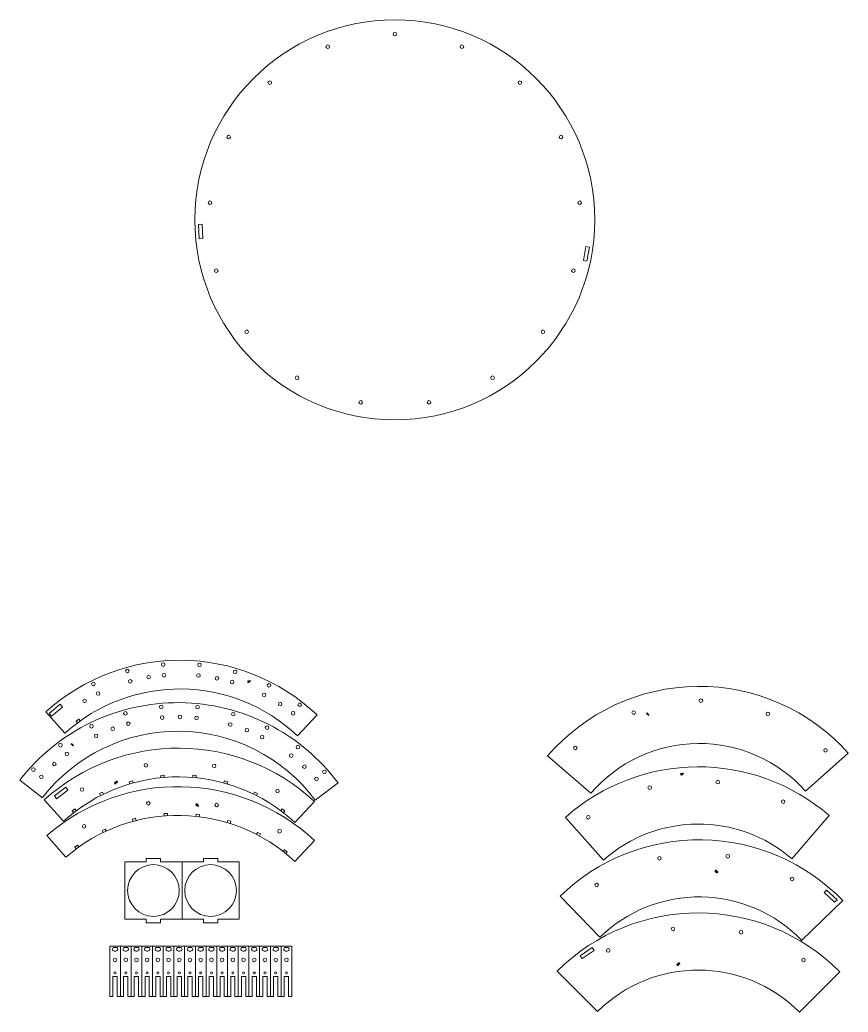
# Model space of a CAD drawing. Header units: inches. Extents: x 1.3 to 99.7, y 0.1 to 69.6.
# Drawn here: x 1.3 to 59.3, y 0.1 to 69.6 of the extents above; entities that cross this region are included whole.
import ezdxf

# ---------------------------------------------------------------- set-up
doc = ezdxf.new("R2010")
doc.units = ezdxf.units.IN
doc.header["$MEASUREMENT"] = 0
doc.layers.add('cut', color=6, linetype='Continuous', lineweight=0)
doc.layers.add('etch', color=1, linetype='Continuous', lineweight=0)

msp = doc.modelspace()

# ---------------------------------------------------------------- linework, layer by layer
at = {"layer": 'cut'}
for p, q in [((14.097, 55.29), (13.848, 55.275)), ((13.848, 55.275), (13.904, 54.278)), ((14.097, 55.29), (14.153, 54.291)), ((14.153, 54.291), (13.904, 54.278)), ((40.801, 52.749), (40.979, 53.733)), ((40.979, 53.733), (41.225, 53.688)), ((41.047, 52.706), (41.225, 53.688)), ((40.801, 52.749), (41.047, 52.706)), ((4.175, 21.686), (3.403, 21.054)), ((4.334, 21.494), (4.175, 21.686)), ((4.501, 19.664), (3.154, 21.154)), ((3.561, 20.86), (3.403, 21.054)), ((4.334, 21.494), (3.561, 20.86)), ((20.781, 19.482), (22.161, 20.942)), ((5.476, 20.653), (5.287, 20.515)), ((5.287, 20.515), (5.376, 20.394)), ((5.476, 20.653), (5.564, 20.531)), ((41.329, 15.463), (38.295, 18.075)), ((56.36, 15.611), (59.341, 18.278)), ((11.444, 16.727), (11.212, 16.706)), ((11.212, 16.706), (11.225, 16.556)), ((11.444, 16.727), (11.458, 16.577)), ((13.461, 16.727), (13.447, 16.577)), ((13.694, 16.706), (13.461, 16.727)), ((13.694, 16.706), (13.68, 16.556)), ((2.929, 15.15), (1.342, 16.38)), ((9.229, 16.334), (9.004, 16.27)), ((9.004, 16.27), (9.046, 16.125)), ((9.229, 16.334), (9.27, 16.189)), ((15.677, 16.334), (15.635, 16.189)), ((15.902, 16.269), (15.677, 16.334)), ((15.902, 16.269), (15.86, 16.125)), ((22.021, 14.981), (23.627, 16.18)), ((4.555, 15.881), (3.757, 15.281)), ((3.906, 15.081), (3.757, 15.281)), ((4.706, 15.682), (3.906, 15.081)), ((4.706, 15.682), (4.555, 15.881)), ((7.124, 15.539), (6.915, 15.434)), ((6.915, 15.434), (6.982, 15.299)), ((7.124, 15.539), (7.192, 15.404)), ((17.781, 15.538), (17.714, 15.404)), ((17.991, 15.434), (17.781, 15.538)), ((17.991, 15.434), (17.923, 15.299)), ((3.051, 14.992), (4.4, 13.504)), ((21.967, 14.889), (20.602, 13.415)), ((5.202, 14.369), (5.016, 14.228)), ((5.016, 14.228), (5.107, 14.108)), ((5.202, 14.369), (5.293, 14.249)), ((11.671, 14.051), (11.438, 14.034)), ((11.438, 14.034), (11.448, 13.884)), ((11.671, 14.051), (11.681, 13.901)), ((13.687, 14.007), (13.67, 13.857)), ((13.92, 13.98), (13.687, 14.007)), ((13.92, 13.98), (13.902, 13.83)), ((19.703, 14.369), (19.612, 14.249)), ((19.89, 14.227), (19.703, 14.369)), ((19.89, 14.227), (19.799, 14.107)), ((58.016, 13.896), (55.395, 10.869)), ((9.447, 13.706), (9.221, 13.647)), ((9.221, 13.647), (9.259, 13.501)), ((9.447, 13.706), (9.486, 13.56)), ((15.894, 13.565), (15.849, 13.421)), ((16.117, 13.496), (15.894, 13.565)), ((16.117, 13.496), (16.072, 13.352)), ((42.207, 10.785), (39.549, 13.775)), ((7.326, 12.957), (7.114, 12.857)), ((7.114, 12.857), (7.179, 12.721)), ((7.326, 12.957), (7.39, 12.821)), ((17.98, 12.724), (17.91, 12.59)), ((18.187, 12.615), (17.98, 12.724)), ((18.187, 12.615), (18.117, 12.481)), ((4.552, 10.989), (3.242, 12.5)), ((5.379, 11.829), (5.189, 11.692)), ((5.379, 11.829), (5.467, 11.708)), ((21.974, 12.151), (20.602, 10.684)), ((5.189, 11.692), (5.278, 11.57)), ((19.876, 11.512), (19.783, 11.394)), ((20.06, 11.367), (19.876, 11.512)), ((20.06, 11.367), (19.966, 11.249)), ((8.697, 10.652), (8.697, 6.652)), ((8.697, 10.652), (10.197, 10.652)), ((10.197, 10.652), (10.197, 10.902)), ((10.197, 10.902), (11.197, 10.902)), ((11.197, 10.902), (11.197, 10.652)), ((11.197, 10.652), (12.697, 10.652)), ((12.697, 10.652), (12.697, 6.652)), ((12.697, 10.652), (14.197, 10.652)), ((14.197, 10.652), (14.197, 10.902)), ((14.197, 10.902), (15.197, 10.902)), ((15.197, 10.902), (15.197, 10.652)), ((15.197, 10.652), (16.697, 10.652)), ((16.697, 6.652), (16.697, 10.652)), ((57.657, 8.504), (57.827, 8.687)), ((58.392, 7.826), (57.657, 8.504)), ((58.561, 8.01), (57.827, 8.687)), ((41.953, 5.387), (39.169, 8.259)), ((56.095, 5.168), (58.968, 7.952)), ((58.392, 7.826), (58.561, 8.01)), ((8.697, 6.652), (10.197, 6.652)), ((10.197, 6.652), (10.197, 6.402)), ((10.197, 6.402), (11.197, 6.402)), ((11.197, 6.402), (11.197, 6.652)), ((11.197, 6.652), (12.697, 6.652)), ((12.697, 6.652), (14.197, 6.652)), ((14.197, 6.652), (14.197, 6.402)), ((14.197, 6.402), (15.197, 6.402)), ((15.197, 6.402), (15.197, 6.652)), ((15.197, 6.652), (16.697, 6.652)), ((8.382, 4.754), (7.632, 4.754)), ((7.632, 4.754), (7.632, 1.238)), ((9.132, 4.754), (8.382, 4.754)), ((8.382, 1.238), (8.382, 4.754)), ((9.882, 4.754), (9.132, 4.754)), ((9.132, 1.238), (9.132, 4.754)), ((10.632, 4.754), (9.882, 4.754)), ((9.882, 1.238), (9.882, 4.754)), ((11.382, 4.754), (10.632, 4.754)), ((10.632, 1.238), (10.632, 4.754)), ((12.132, 4.754), (11.382, 4.754)), ((11.382, 1.238), (11.382, 4.754)), ((12.882, 4.754), (12.132, 4.754)), ((12.132, 1.238), (12.132, 4.754)), ((13.632, 4.754), (12.882, 4.754)), ((12.882, 1.238), (12.882, 4.754)), ((14.382, 4.754), (13.632, 4.754)), ((13.632, 1.238), (13.632, 4.754)), ((15.132, 4.754), (14.382, 4.754)), ((14.382, 1.238), (14.382, 4.754)), ((15.882, 4.754), (15.132, 4.754)), ((15.132, 1.238), (15.132, 4.754)), ((16.632, 4.754), (15.882, 4.754)), ((15.882, 1.238), (15.882, 4.754)), ((17.382, 4.754), (16.632, 4.754)), ((16.632, 1.238), (16.632, 4.754)), ((18.132, 4.754), (17.382, 4.754)), ((17.382, 1.238), (17.382, 4.754)), ((18.882, 4.754), (18.132, 4.754)), ((18.132, 1.238), (18.132, 4.754)), ((19.632, 4.754), (18.882, 4.754)), ((18.882, 1.238), (18.882, 4.754)), ((20.382, 4.754), (19.632, 4.754)), ((19.632, 1.238), (19.632, 4.754)), ((20.382, 1.238), (20.382, 4.754)), ((41.407, 4.659), (40.585, 4.092)), ((41.55, 4.454), (40.726, 3.886)), ((41.55, 4.454), (41.407, 4.659)), ((40.726, 3.886), (40.585, 4.092)), ((38.966, 3.009), (41.787, 0.174)), ((58.765, 2.96), (55.929, 0.138)), ((7.857, 1.238), (7.857, 2.638)), ((8.157, 2.638), (7.857, 2.638)), ((8.157, 1.238), (8.157, 2.638)), ((8.607, 1.238), (8.607, 2.638)), ((8.907, 2.638), (8.607, 2.638)), ((8.907, 1.238), (8.907, 2.638)), ((9.357, 1.238), (9.357, 2.638)), ((9.657, 2.638), (9.357, 2.638)), ((9.657, 1.238), (9.657, 2.638)), ((10.107, 1.238), (10.107, 2.638)), ((10.407, 2.638), (10.107, 2.638)), ((10.407, 1.238), (10.407, 2.638)), ((10.857, 1.238), (10.857, 2.638)), ((11.157, 2.638), (10.857, 2.638)), ((11.157, 1.238), (11.157, 2.638)), ((11.607, 1.238), (11.607, 2.638)), ((11.907, 2.638), (11.607, 2.638)), ((11.907, 1.238), (11.907, 2.638)), ((12.357, 1.238), (12.357, 2.638)), ((12.657, 2.638), (12.357, 2.638)), ((12.657, 1.238), (12.657, 2.638)), ((13.107, 1.238), (13.107, 2.638)), ((13.407, 2.638), (13.107, 2.638)), ((13.407, 1.238), (13.407, 2.638)), ((13.857, 1.238), (13.857, 2.638)), ((14.157, 2.638), (13.857, 2.638)), ((14.157, 1.238), (14.157, 2.638)), ((14.607, 1.238), (14.607, 2.638)), ((14.907, 2.638), (14.607, 2.638)), ((14.907, 1.238), (14.907, 2.638)), ((15.357, 1.238), (15.357, 2.638)), ((15.657, 2.638), (15.357, 2.638)), ((15.657, 1.238), (15.657, 2.638)), ((16.107, 1.238), (16.107, 2.638)), ((16.407, 2.638), (16.107, 2.638)), ((16.407, 1.238), (16.407, 2.638)), ((16.857, 1.238), (16.857, 2.638)), ((17.157, 2.638), (16.857, 2.638)), ((17.157, 1.238), (17.157, 2.638)), ((17.607, 1.238), (17.607, 2.638)), ((17.907, 2.638), (17.607, 2.638)), ((17.907, 1.238), (17.907, 2.638)), ((18.357, 1.238), (18.357, 2.638)), ((18.657, 2.638), (18.357, 2.638)), ((18.657, 1.238), (18.657, 2.638)), ((19.107, 1.238), (19.107, 2.638)), ((19.407, 2.638), (19.107, 2.638)), ((19.407, 1.238), (19.407, 2.638)), ((19.857, 1.238), (19.857, 2.638)), ((20.157, 2.638), (19.857, 2.638)), ((20.157, 1.238), (20.157, 2.638)), ((7.632, 1.238), (7.857, 1.238)), ((8.382, 1.238), (8.157, 1.238)), ((8.382, 1.238), (8.607, 1.238)), ((9.132, 1.238), (8.907, 1.238)), ((9.132, 1.238), (9.357, 1.238)), ((9.882, 1.238), (9.657, 1.238)), ((9.882, 1.238), (10.107, 1.238)), ((10.632, 1.238), (10.407, 1.238)), ((10.632, 1.238), (10.857, 1.238)), ((11.382, 1.238), (11.157, 1.238)), ((11.382, 1.238), (11.607, 1.238)), ((12.132, 1.238), (11.907, 1.238)), ((12.132, 1.238), (12.357, 1.238)), ((12.882, 1.238), (12.657, 1.238)), ((12.882, 1.238), (13.107, 1.238)), ((13.632, 1.238), (13.407, 1.238)), ((13.632, 1.238), (13.857, 1.238)), ((14.382, 1.238), (14.157, 1.238)), ((14.382, 1.238), (14.607, 1.238)), ((15.132, 1.238), (14.907, 1.238)), ((15.132, 1.238), (15.357, 1.238)), ((15.882, 1.238), (15.657, 1.238)), ((15.882, 1.238), (16.107, 1.238)), ((16.632, 1.238), (16.407, 1.238)), ((16.632, 1.238), (16.857, 1.238)), ((17.382, 1.238), (17.157, 1.238)), ((17.382, 1.238), (17.607, 1.238)), ((18.132, 1.238), (17.907, 1.238)), ((18.132, 1.238), (18.357, 1.238)), ((18.882, 1.238), (18.657, 1.238)), ((18.882, 1.238), (19.107, 1.238)), ((19.632, 1.238), (19.407, 1.238)), ((19.632, 1.238), (19.857, 1.238)), ((20.382, 1.238), (20.157, 1.238))]:
    msp.add_line(p, q, dxfattribs=at)
for centre, radius in [((27.599, 55.6), 14), ((27.599, 68.6), 0.125), ((22.903, 67.722), 0.125), ((32.295, 67.722), 0.125), ((18.841, 65.207), 0.125), ((36.357, 65.207), 0.125), ((15.962, 61.394), 0.125), ((39.236, 61.394), 0.125), ((14.655, 56.799), 0.125), ((40.544, 56.799), 0.125), ((15.095, 52.042), 0.125), ((40.103, 52.042), 0.125), ((17.225, 47.765), 0.125), ((37.973, 47.765), 0.125), ((20.756, 44.547), 0.125), ((34.443, 44.547), 0.125), ((25.21, 42.821), 0.125), ((29.988, 42.821), 0.125), ((11.376, 24.469), 0.125), ((13.923, 24.45), 0.125), ((8.87, 24.02), 0.125), ((10.365, 23.585), 0.125), ((11.44, 23.722), 0.125), ((13.847, 23.703), 0.125), ((15.141, 23.507), 0.125), ((16.421, 23.961), 0.125), ((6.49, 23.115), 0.125), ((9.071, 23.297), 0.125), ((16.21, 23.241), 0.125), ((18.787, 23.019), 0.125), ((6.82, 22.442), 0.125), ((18.446, 22.351), 0.125), ((5.882, 21.933), 0.125), ((11.242, 21.505), 0.125), ((13.788, 21.486), 0.125), ((19.567, 21.708), 0.125), ((20.939, 21.658), 0.125), ((49.029, 21.943), 0.125), ((8.736, 21.055), 0.125), ((11.306, 20.758), 0.125), ((12.547, 20.804), 0.125), ((13.713, 20.739), 0.125), ((16.287, 20.997), 0.125), ((20.481, 21.064), 0.125), ((44.325, 21.109), 0.125), ((53.716, 21.021), 0.125), ((6.356, 20.151), 0.125), ((8.936, 20.333), 0.125), ((16.075, 20.277), 0.125), ((18.653, 20.055), 0.125), ((6.686, 19.478), 0.125), ((7.842, 19.976), 0.125), ((17.234, 19.876), 0.125), ((18.312, 19.387), 0.125), ((4.183, 18.823), 0.125), ((20.804, 18.694), 0.125), ((40.239, 18.632), 0.125), ((4.632, 18.222), 0.125), ((20.346, 18.1), 0.125), ((57.755, 18.468), 0.125), ((3.753, 17.505), 0.125), ((10.167, 17.416), 0.125), ((14.944, 17.378), 0.125), ((21.268, 17.318), 0.125), ((2.292, 17.118), 0.125), ((2.844, 16.61), 0.125), ((22.668, 16.959), 0.125), ((22.108, 16.46), 0.125), ((45.45, 15.859), 0.125), ((50.212, 16.241), 0.125), ((5.698, 15.726), 0.125), ((19.385, 15.616), 0.125), ((10.343, 14.757), 0.125), ((15.119, 14.639), 0.125), ((54.791, 14.876), 0.125), ((41.147, 13.783), 0.125), ((5.846, 13.142), 0.125), ((19.529, 12.803), 0.125), ((50.909, 11.052), 0.125), ((10.697, 8.652), 1.811), ((14.697, 8.652), 1.811), ((46.134, 10.906), 0.125), ((41.734, 9.044), 0.125), ((55.415, 9.463), 0.125), ((47.077, 5.965), 0.125), ((51.848, 5.732), 0.125), ((42.543, 4.458), 0.125), ((8.007, 3.795), 0.126), ((8.757, 3.795), 0.126), ((9.507, 3.795), 0.126), ((10.257, 3.795), 0.126), ((11.007, 3.795), 0.126), ((11.757, 3.795), 0.126), ((12.507, 3.795), 0.126), ((13.257, 3.795), 0.126), ((14.007, 3.795), 0.126), ((14.757, 3.795), 0.126), ((15.507, 3.795), 0.126), ((16.257, 3.795), 0.126), ((17.007, 3.795), 0.126), ((17.757, 3.795), 0.126), ((18.507, 3.795), 0.126), ((19.257, 3.795), 0.126), ((20.007, 3.795), 0.126), ((56.214, 3.792), 0.125), ((8.007, 2.895), 0.0725), ((8.757, 2.895), 0.0725), ((9.507, 2.895), 0.0725), ((10.257, 2.895), 0.0725), ((11.007, 2.895), 0.0725), ((11.757, 2.895), 0.0725), ((12.507, 2.895), 0.0725), ((13.257, 2.895), 0.0725), ((14.007, 2.895), 0.0725), ((14.757, 2.895), 0.0725), ((15.507, 2.895), 0.0725), ((16.257, 2.895), 0.0725), ((17.007, 2.895), 0.0725), ((17.757, 2.895), 0.0725), ((18.507, 2.895), 0.0725), ((19.257, 2.895), 0.0725), ((20.007, 2.895), 0.0725)]:
    msp.add_circle(centre, radius, dxfattribs=at)
for centre, radius, start, end in [((12.543, 10.769), 14, 46.6043, 132.1156), ((48.907, 8.943), 14, 41.81632, 139.28874), ((12.543, 10.769), 11.991, 46.6043, 132.1156), ((12.408, 7.805), 14, 36.74139, 142.23009), ((12.408, 7.805), 11.996, 36.74139, 142.23009), ((48.907, 8.943), 10, 41.81632, 139.28874), ((12.453, 4.619), 14, 47.18622, 132.18622), ((48.852, 3.312), 14, 49.11179, 131.63937), ((12.453, 4.619), 11.991, 47.18622, 132.18622), ((12.414, 1.923), 14, 46.93396, 130.93396), ((12.414, 1.923), 11.991, 46.93396, 130.93396), ((48.852, 3.312), 9.997, 49.11179, 131.63937), ((48.912, -1.794), 14, 44.10525, 134.10525), ((48.912, -1.794), 10, 44.10525, 134.10525), ((48.841, -6.915), 14, 44.85692, 134.85692), ((7.941, 4.542), 0.126, 95, 275), ((8.007, 3.795), 0.876, 85, 95), ((8.007, 3.795), 0.624, 85, 95), ((8.072, 4.542), 0.126, 265, 85), ((8.691, 4.542), 0.126, 95, 275), ((8.757, 3.795), 0.876, 85, 95), ((8.757, 3.795), 0.624, 85, 95), ((8.822, 4.542), 0.126, 265, 85), ((9.441, 4.542), 0.126, 95, 275), ((9.507, 3.795), 0.876, 85, 95), ((9.507, 3.795), 0.624, 85, 95), ((9.572, 4.542), 0.126, 265, 85), ((10.191, 4.542), 0.126, 95, 275), ((10.257, 3.795), 0.876, 85, 95), ((10.257, 3.795), 0.624, 85, 95), ((10.322, 4.542), 0.126, 265, 85), ((10.941, 4.542), 0.126, 95, 275), ((11.007, 3.795), 0.876, 85, 95), ((11.007, 3.795), 0.624, 85, 95), ((11.072, 4.542), 0.126, 265, 85), ((11.691, 4.542), 0.126, 95, 275), ((11.757, 3.795), 0.876, 85, 95), ((11.757, 3.795), 0.624, 85, 95), ((11.822, 4.542), 0.126, 265, 85), ((12.441, 4.542), 0.126, 95, 275), ((12.507, 3.795), 0.876, 85, 95), ((12.507, 3.795), 0.624, 85, 95), ((12.572, 4.542), 0.126, 265, 85), ((13.191, 4.542), 0.126, 95, 275), ((13.257, 3.795), 0.876, 85, 95), ((13.257, 3.795), 0.624, 85, 95), ((13.322, 4.542), 0.126, 265, 85), ((13.941, 4.542), 0.126, 95, 275), ((14.007, 3.795), 0.876, 85, 95), ((14.007, 3.795), 0.624, 85, 95), ((14.072, 4.542), 0.126, 265, 85), ((14.691, 4.542), 0.126, 95, 275), ((14.757, 3.795), 0.876, 85, 95), ((14.757, 3.795), 0.624, 85, 95), ((14.822, 4.542), 0.126, 265, 85), ((15.441, 4.542), 0.126, 95, 275), ((15.507, 3.795), 0.876, 85, 95), ((15.507, 3.795), 0.624, 85, 95), ((15.572, 4.542), 0.126, 265, 85), ((16.191, 4.542), 0.126, 95, 275), ((16.257, 3.795), 0.876, 85, 95), ((16.257, 3.795), 0.624, 85, 95), ((16.322, 4.542), 0.126, 265, 85), ((16.941, 4.542), 0.126, 95, 275), ((17.007, 3.795), 0.876, 85, 95), ((17.007, 3.795), 0.624, 85, 95), ((17.072, 4.542), 0.126, 265, 85), ((17.691, 4.542), 0.126, 95, 275), ((17.757, 3.795), 0.876, 85, 95), ((17.757, 3.795), 0.624, 85, 95), ((17.822, 4.542), 0.126, 265, 85), ((18.441, 4.542), 0.126, 95, 275), ((18.507, 3.795), 0.876, 85, 95), ((18.507, 3.795), 0.624, 85, 95), ((18.572, 4.542), 0.126, 265, 85), ((19.191, 4.542), 0.126, 95, 275), ((19.257, 3.795), 0.876, 85, 95), ((19.257, 3.795), 0.624, 85, 95), ((19.322, 4.542), 0.126, 265, 85), ((19.941, 4.542), 0.126, 95, 275), ((20.007, 3.795), 0.876, 85, 95), ((20.007, 3.795), 0.624, 85, 95), ((20.072, 4.542), 0.126, 265, 85), ((48.841, -6.915), 10, 44.85692, 134.85692)]:
    msp.add_arc(centre, radius, start, end, dxfattribs=at)
at = {"layer": 'etch', "color": 1, "lineweight": 0}
for p, q in [((17.314, 23.332), (17.297, 23.319)), ((17.297, 23.319), (17.347, 23.25)), ((17.347, 23.25), (17.308, 23.221)), ((17.308, 23.221), (17.323, 23.201)), ((17.474, 23.335), (17.314, 23.332)), ((17.323, 23.201), (17.362, 23.229)), ((17.328, 23.313), (17.439, 23.316)), ((17.365, 23.262), (17.328, 23.313)), ((17.328, 23.313), (17.38, 23.242)), ((17.38, 23.242), (17.328, 23.313)), ((17.362, 23.229), (17.378, 23.207)), ((17.439, 23.316), (17.365, 23.262)), ((17.378, 23.207), (17.396, 23.22)), ((17.38, 23.242), (17.485, 23.319)), ((17.396, 23.22), (17.38, 23.242)), ((17.485, 23.319), (17.439, 23.316)), ((17.439, 23.316), (17.485, 23.319)), ((17.485, 23.319), (17.474, 23.335)), ((45.244, 21.019), (45.236, 20.992)), ((45.236, 20.992), (45.252, 20.975)), ((45.248, 21.035), (45.244, 21.019)), ((45.259, 21.08), (45.247, 21.069)), ((45.247, 21.069), (45.248, 21.062)), ((45.248, 21.062), (45.248, 21.035)), ((45.252, 20.975), (45.253, 20.979)), ((45.253, 20.979), (45.263, 21.004)), ((45.393, 20.93), (45.259, 21.08)), ((45.263, 21.004), (45.265, 21.005)), ((45.265, 21.005), (45.269, 21.03)), ((45.269, 21.03), (45.373, 20.913)), ((45.373, 20.913), (45.393, 20.93)), ((4.948, 18.889), (4.941, 18.864)), ((4.941, 18.864), (4.957, 18.847)), ((4.952, 18.905), (4.948, 18.889)), ((4.963, 18.951), (4.95, 18.94)), ((4.95, 18.94), (4.952, 18.931)), ((4.952, 18.931), (4.952, 18.905)), ((4.957, 18.847), (4.958, 18.848)), ((4.958, 18.848), (4.968, 18.873)), ((5.096, 18.802), (4.963, 18.951)), ((4.968, 18.873), (4.97, 18.877)), ((4.97, 18.877), (4.974, 18.901)), ((4.974, 18.901), (5.077, 18.785)), ((5.077, 18.785), (5.096, 18.802)), ((47.629, 16.845), (47.612, 16.83)), ((47.612, 16.83), (47.669, 16.767)), ((47.787, 16.864), (47.629, 16.845)), ((47.669, 16.767), (47.633, 16.735)), ((47.633, 16.735), (47.651, 16.716)), ((47.644, 16.827), (47.754, 16.842)), ((47.685, 16.781), (47.644, 16.827)), ((47.651, 16.716), (47.686, 16.747)), ((47.754, 16.842), (47.685, 16.781)), ((47.686, 16.747), (47.703, 16.728)), ((47.702, 16.762), (47.8, 16.849)), ((47.72, 16.743), (47.702, 16.762)), ((47.703, 16.728), (47.72, 16.743)), ((47.8, 16.849), (47.787, 16.864)), ((7.985, 16.201), (7.981, 16.176)), ((7.981, 16.176), (7.987, 16.155)), ((7.996, 16.218), (7.985, 16.201)), ((7.987, 16.155), (8.003, 16.135)), ((8.016, 16.232), (7.996, 16.218)), ((8.003, 16.135), (8.024, 16.12)), ((8.005, 16.177), (8.013, 16.2)), ((8.005, 16.175), (8.005, 16.177)), ((8.015, 16.153), (8.005, 16.175)), ((8.013, 16.2), (8.017, 16.204)), ((8.019, 16.149), (8.015, 16.153)), ((8.04, 16.238), (8.016, 16.232)), ((8.017, 16.204), (8.043, 16.215)), ((8.04, 16.137), (8.019, 16.149)), ((8.024, 16.12), (8.048, 16.114)), ((8.043, 16.238), (8.04, 16.238)), ((8.045, 16.138), (8.04, 16.137)), ((8.065, 16.239), (8.043, 16.238)), ((8.043, 16.215), (8.048, 16.215)), ((8.067, 16.147), (8.045, 16.138)), ((8.048, 16.215), (8.073, 16.216)), ((8.048, 16.114), (8.068, 16.119)), ((8.094, 16.239), (8.065, 16.239)), ((8.074, 16.151), (8.067, 16.147)), ((8.068, 16.119), (8.091, 16.132)), ((8.073, 16.216), (8.103, 16.214)), ((8.091, 16.132), (8.074, 16.151)), ((8.094, 16.324), (8.078, 16.307)), ((8.078, 16.307), (8.149, 16.241)), ((8.191, 16.234), (8.094, 16.324)), ((8.095, 16.237), (8.094, 16.239)), ((8.124, 16.237), (8.095, 16.237)), ((8.103, 16.214), (8.124, 16.214)), ((8.133, 16.237), (8.124, 16.237)), ((8.124, 16.214), (8.147, 16.216)), ((8.149, 16.241), (8.133, 16.237)), ((8.147, 16.216), (8.153, 16.216)), ((8.153, 16.216), (8.177, 16.225)), ((8.177, 16.225), (8.191, 16.234)), ((13.679, 14.698), (13.672, 14.674)), ((13.672, 14.674), (13.675, 14.65)), ((13.675, 14.65), (13.687, 14.627)), ((13.693, 14.718), (13.679, 14.698)), ((13.687, 14.627), (13.695, 14.621)), ((13.696, 14.72), (13.693, 14.718)), ((13.695, 14.621), (13.715, 14.61)), ((13.719, 14.732), (13.696, 14.72)), ((13.696, 14.676), (13.698, 14.683)), ((13.701, 14.652), (13.696, 14.676)), ((13.698, 14.683), (13.71, 14.704)), ((13.706, 14.646), (13.701, 14.652)), ((13.726, 14.632), (13.706, 14.646)), ((13.71, 14.704), (13.712, 14.705)), ((13.712, 14.705), (13.736, 14.713)), ((13.715, 14.61), (13.723, 14.609)), ((13.739, 14.737), (13.719, 14.732)), ((13.723, 14.609), (13.748, 14.616)), ((13.733, 14.631), (13.726, 14.632)), ((13.757, 14.639), (13.733, 14.631)), ((13.736, 14.713), (13.741, 14.713)), ((13.765, 14.731), (13.739, 14.737)), ((13.741, 14.713), (13.765, 14.7)), ((13.747, 14.614), (13.743, 14.588)), ((13.743, 14.588), (13.753, 14.566)), ((13.748, 14.616), (13.747, 14.614)), ((13.761, 14.642), (13.757, 14.639)), ((13.773, 14.655), (13.761, 14.642)), ((13.782, 14.72), (13.765, 14.731)), ((13.765, 14.7), (13.782, 14.72)), ((13.766, 14.61), (13.767, 14.614)), ((13.77, 14.588), (13.766, 14.61)), ((13.767, 14.614), (13.781, 14.634)), ((13.772, 14.582), (13.77, 14.588)), ((13.784, 14.637), (13.773, 14.655)), ((13.781, 14.634), (13.784, 14.637)), ((13.83, 14.602), (13.817, 14.58)), ((13.843, 14.644), (13.821, 14.633)), ((13.821, 14.633), (13.824, 14.627)), ((13.824, 14.627), (13.829, 14.603)), ((13.829, 14.603), (13.83, 14.602)), ((13.852, 14.621), (13.843, 14.644)), ((13.844, 14.58), (13.852, 14.603)), ((13.852, 14.603), (13.852, 14.621)), ((13.753, 14.566), (13.753, 14.566)), ((13.753, 14.566), (13.775, 14.552)), ((13.793, 14.572), (13.772, 14.582)), ((13.775, 14.552), (13.778, 14.551)), ((13.778, 14.551), (13.804, 14.551)), ((13.817, 14.58), (13.793, 14.572)), ((13.804, 14.551), (13.81, 14.553)), ((13.81, 14.553), (13.83, 14.566)), ((13.817, 14.58), (13.817, 14.58)), ((13.83, 14.566), (13.844, 14.58)), ((50.03, 10.034), (50.026, 10.01)), ((50.026, 10.01), (50.03, 9.986)), ((50.046, 10.055), (50.03, 10.034)), ((50.03, 9.986), (50.042, 9.965)), ((50.042, 9.965), (50.05, 9.959)), ((50.048, 10.056), (50.046, 10.055)), ((50.069, 10.071), (50.048, 10.056)), ((50.048, 10.021), (50.061, 10.042)), ((50.048, 10.012), (50.048, 10.021)), ((50.056, 9.99), (50.048, 10.012)), ((50.05, 9.959), (50.071, 9.949)), ((50.06, 9.983), (50.056, 9.99)), ((50.083, 9.971), (50.06, 9.983)), ((50.061, 10.042), (50.063, 10.043)), ((50.063, 10.043), (50.085, 10.054)), ((50.089, 10.076), (50.069, 10.071)), ((50.071, 9.949), (50.08, 9.949)), ((50.08, 9.949), (50.104, 9.955)), ((50.088, 9.971), (50.083, 9.971)), ((50.085, 10.054), (50.092, 10.053)), ((50.111, 9.979), (50.088, 9.971)), ((50.112, 10.072), (50.089, 10.076)), ((50.092, 10.053), (50.118, 10.041)), ((50.102, 9.954), (50.1, 9.93)), ((50.1, 9.93), (50.111, 9.908)), ((50.104, 9.955), (50.102, 9.954)), ((50.115, 9.983), (50.111, 9.979)), ((50.111, 9.908), (50.113, 9.906)), ((50.132, 10.06), (50.112, 10.072)), ((50.113, 9.906), (50.135, 9.895)), ((50.127, 9.997), (50.115, 9.983)), ((50.118, 10.041), (50.132, 10.06)), ((50.122, 9.951), (50.123, 9.955)), ((50.127, 9.928), (50.122, 9.951)), ((50.123, 9.955), (50.136, 9.976)), ((50.139, 9.979), (50.127, 9.997)), ((50.131, 9.924), (50.127, 9.928)), ((50.154, 9.915), (50.131, 9.924)), ((50.135, 9.895), (50.139, 9.893)), ((50.136, 9.976), (50.139, 9.979)), ((50.139, 9.893), (50.165, 9.895)), ((50.175, 9.925), (50.154, 9.915)), ((50.165, 9.895), (50.169, 9.897)), ((50.169, 9.897), (50.19, 9.912)), ((50.186, 9.947), (50.175, 9.925)), ((50.175, 9.925), (50.175, 9.925)), ((50.197, 9.99), (50.177, 9.977)), ((50.177, 9.977), (50.18, 9.971)), ((50.18, 9.971), (50.186, 9.947)), ((50.186, 9.947), (50.186, 9.947)), ((50.19, 9.912), (50.202, 9.926)), ((50.208, 9.965), (50.197, 9.99)), ((50.202, 9.926), (50.21, 9.948)), ((50.21, 9.948), (50.208, 9.965)), ((47.356, 3.49), (47.351, 3.466)), ((47.368, 3.505), (47.356, 3.49)), ((47.388, 3.519), (47.368, 3.505)), ((47.375, 3.465), (47.385, 3.489)), ((47.385, 3.489), (47.391, 3.491)), ((47.413, 3.525), (47.388, 3.519)), ((47.391, 3.491), (47.415, 3.501)), ((47.416, 3.525), (47.413, 3.525)), ((47.415, 3.501), (47.42, 3.501)), ((47.439, 3.525), (47.416, 3.525)), ((47.42, 3.501), (47.444, 3.502)), ((47.468, 3.523), (47.439, 3.525)), ((47.444, 3.502), (47.475, 3.5)), ((47.471, 3.608), (47.454, 3.591)), ((47.454, 3.591), (47.523, 3.522)), ((47.499, 3.521), (47.468, 3.523)), ((47.468, 3.523), (47.468, 3.523)), ((47.564, 3.515), (47.471, 3.608)), ((47.475, 3.5), (47.496, 3.498)), ((47.496, 3.498), (47.519, 3.498)), ((47.507, 3.521), (47.499, 3.521)), ((47.523, 3.522), (47.507, 3.521)), ((47.519, 3.498), (47.526, 3.499)), ((47.526, 3.499), (47.551, 3.505)), ((47.551, 3.505), (47.564, 3.515)), ((47.351, 3.466), (47.357, 3.444)), ((47.357, 3.444), (47.372, 3.423)), ((47.372, 3.423), (47.392, 3.408)), ((47.375, 3.462), (47.375, 3.465)), ((47.383, 3.439), (47.375, 3.462)), ((47.386, 3.437), (47.383, 3.439)), ((47.409, 3.425), (47.386, 3.437)), ((47.392, 3.408), (47.414, 3.4)), ((47.416, 3.424), (47.409, 3.425)), ((47.414, 3.4), (47.435, 3.404)), ((47.438, 3.432), (47.416, 3.424)), ((47.435, 3.404), (47.459, 3.417)), ((47.443, 3.436), (47.438, 3.432)), ((47.459, 3.417), (47.443, 3.436))]:
    msp.add_line(p, q, dxfattribs=at)

doc.saveas('drawing.dxf')
